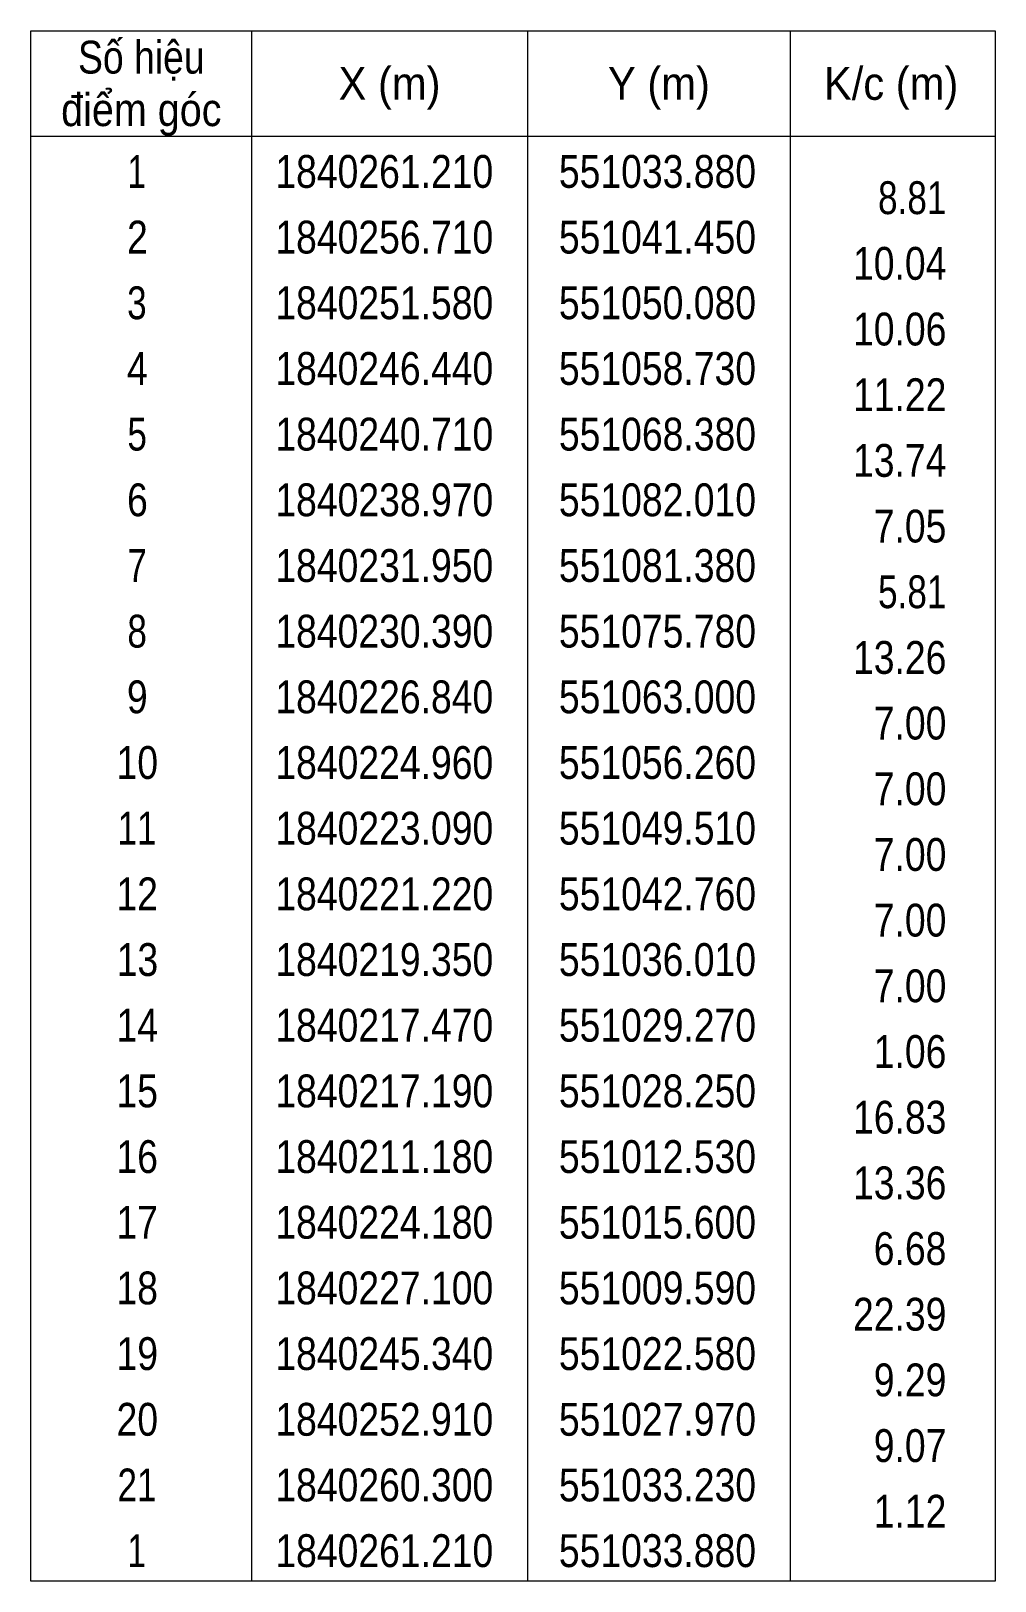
# Model space of a CAD drawing. Header units: metres. Extents: x 550744 to 551323, y 1839973 to 1840265.
# Drawn here: x 551286.6 to 551323.3, y 1840166.6 to 1840225.6 of the extents above; entities that cross this region are included whole.
import ezdxf
from ezdxf.enums import TextEntityAlignment as Align

# ---------------------------------------------------------------- set-up
doc = ezdxf.new("R2010")
doc.units = ezdxf.units.M
doc.header["$LTSCALE"] = 0.5
doc.layers.add('63', color=7, linetype='Continuous', lineweight=13)

msp = doc.modelspace()

# ---------------------------------------------------------------- linework, layer by layer
at = {"layer": '63'}
for p, q in [((551295.01, 1840225.6), (551295.01, 1840166.6)), ((551305.51, 1840225.6), (551305.51, 1840166.6)), ((551315.51, 1840225.6), (551315.51, 1840166.6)), ((551286.61, 1840221.6), (551323.31, 1840221.6))]:
    msp.add_line(p, q, dxfattribs=at)
msp.add_lwpolyline([(551286.61, 1840225.6), (551323.31, 1840225.6), (551323.31, 1840166.6), (551286.61, 1840166.6)], close=True, dxfattribs=at)

# ---------------------------------------------------------------- texts
for s, width, p in [('Số hiệu', 0.85, (551290.81, 1840223.98)), ('X (m)', 0.95, (551300.26, 1840222.98)), ('Y (m)', 0.95, (551310.515, 1840222.98)), ('K/c (m)', 0.95, (551319.355, 1840222.98)), ('điểm góc', 0.9, (551290.81, 1840221.98)), (' 1', 0.75, (551290.46, 1840219.63)), ('1840261.210', 0.85, (551300.06, 1840219.63)), ('551033.880', 0.85, (551310.46, 1840219.63)), (' 2', 0.85, (551290.465, 1840217.13)), ('1840256.710', 0.85, (551300.06, 1840217.13)), ('551041.450', 0.85, (551310.46, 1840217.13)), (' 3', 0.8, (551290.455, 1840214.63)), ('1840251.580', 0.85, (551300.06, 1840214.63)), ('551050.080', 0.85, (551310.46, 1840214.63)), (' 4', 0.85, (551290.46, 1840212.13)), ('1840246.440', 0.85, (551300.06, 1840212.13)), ('551058.730', 0.85, (551310.46, 1840212.13)), (' 5', 0.8, (551290.465, 1840209.63)), ('1840240.710', 0.85, (551300.06, 1840209.63)), ('551068.380', 0.85, (551310.46, 1840209.63)), (' 6', 0.85, (551290.465, 1840207.13)), ('1840238.970', 0.85, (551300.06, 1840207.13)), ('551082.010', 0.85, (551310.46, 1840207.13)), (' 7', 0.8, (551290.465, 1840204.63)), ('1840231.950', 0.85, (551300.06, 1840204.63)), ('551081.380', 0.85, (551310.46, 1840204.63)), (' 8', 0.8, (551290.465, 1840202.13)), ('1840230.390', 0.85, (551300.06, 1840202.13)), ('551075.780', 0.85, (551310.46, 1840202.13)), (' 9', 0.85, (551290.46, 1840199.63)), ('1840226.840', 0.85, (551300.06, 1840199.63)), ('551063.000', 0.85, (551310.46, 1840199.63)), (' 10', 0.85, (551290.46, 1840197.13)), ('1840224.960', 0.85, (551300.06, 1840197.13)), ('551056.260', 0.85, (551310.46, 1840197.13)), (' 11', 0.8, (551290.46, 1840194.63)), ('1840223.090', 0.85, (551300.06, 1840194.63)), ('551049.510', 0.85, (551310.46, 1840194.63)), (' 12', 0.85, (551290.455, 1840192.13)), ('1840221.220', 0.85, (551300.06, 1840192.13)), ('551042.760', 0.85, (551310.46, 1840192.13)), (' 13', 0.85, (551290.465, 1840189.63)), ('1840219.350', 0.85, (551300.06, 1840189.63)), ('551036.010', 0.85, (551310.46, 1840189.63)), (' 14', 0.85, (551290.46, 1840187.13)), ('1840217.470', 0.85, (551300.06, 1840187.13)), ('551029.270', 0.85, (551310.46, 1840187.13)), (' 15', 0.85, (551290.455, 1840184.63)), ('1840217.190', 0.85, (551300.06, 1840184.63)), ('551028.250', 0.85, (551310.46, 1840184.63)), (' 16', 0.85, (551290.455, 1840182.13)), ('1840211.180', 0.85, (551300.06, 1840182.13)), ('551012.530', 0.85, (551310.46, 1840182.13)), (' 17', 0.85, (551290.455, 1840179.63)), ('1840224.180', 0.85, (551300.06, 1840179.63)), ('551015.600', 0.85, (551310.46, 1840179.63)), (' 18', 0.85, (551290.455, 1840177.13)), ('1840227.100', 0.85, (551300.06, 1840177.13)), ('551009.590', 0.85, (551310.46, 1840177.13)), (' 19', 0.85, (551290.46, 1840174.63)), ('1840245.340', 0.85, (551300.06, 1840174.63)), ('551022.580', 0.85, (551310.46, 1840174.63)), (' 20', 0.85, (551290.46, 1840172.13)), ('1840252.910', 0.85, (551300.06, 1840172.13)), ('551027.970', 0.85, (551310.46, 1840172.13)), (' 21', 0.8, (551290.46, 1840169.63)), ('1840260.300', 0.85, (551300.06, 1840169.63)), ('551033.230', 0.85, (551310.46, 1840169.63)), (' 1', 0.75, (551290.46, 1840167.13)), ('1840261.210', 0.85, (551300.06, 1840167.13)), ('551033.880', 0.85, (551310.46, 1840167.13))]:
    msp.add_text(s, height=1.25, dxfattribs=dict(at, width=width)).set_placement(p, align=Align.CENTER)
for s, width, p in [('8.81', 0.8, (551321.46, 1840218.63)), ('10.04', 0.85, (551321.46, 1840216.13)), ('10.06', 0.85, (551321.46, 1840213.63)), ('11.22', 0.85, (551321.46, 1840211.13)), ('13.74', 0.85, (551321.46, 1840208.63)), ('7.05', 0.85, (551321.46, 1840206.13)), ('5.81', 0.8, (551321.46, 1840203.63)), ('13.26', 0.85, (551321.46, 1840201.13)), ('7.00', 0.85, (551321.46, 1840198.63)), ('7.00', 0.85, (551321.46, 1840196.13)), ('7.00', 0.85, (551321.46, 1840193.63)), ('7.00', 0.85, (551321.46, 1840191.13)), ('7.00', 0.85, (551321.46, 1840188.63)), ('1.06', 0.85, (551321.46, 1840186.13)), ('16.83', 0.85, (551321.46, 1840183.63)), ('13.36', 0.85, (551321.46, 1840181.13)), ('6.68', 0.85, (551321.46, 1840178.63)), ('22.39', 0.85, (551321.46, 1840176.13)), ('9.29', 0.85, (551321.46, 1840173.63)), ('9.07', 0.85, (551321.46, 1840171.13)), ('1.12', 0.85, (551321.46, 1840168.63))]:
    msp.add_text(s, height=1.25, dxfattribs=dict(at, width=width)).set_placement(p, align=Align.RIGHT)

doc.saveas('drawing.dxf')
